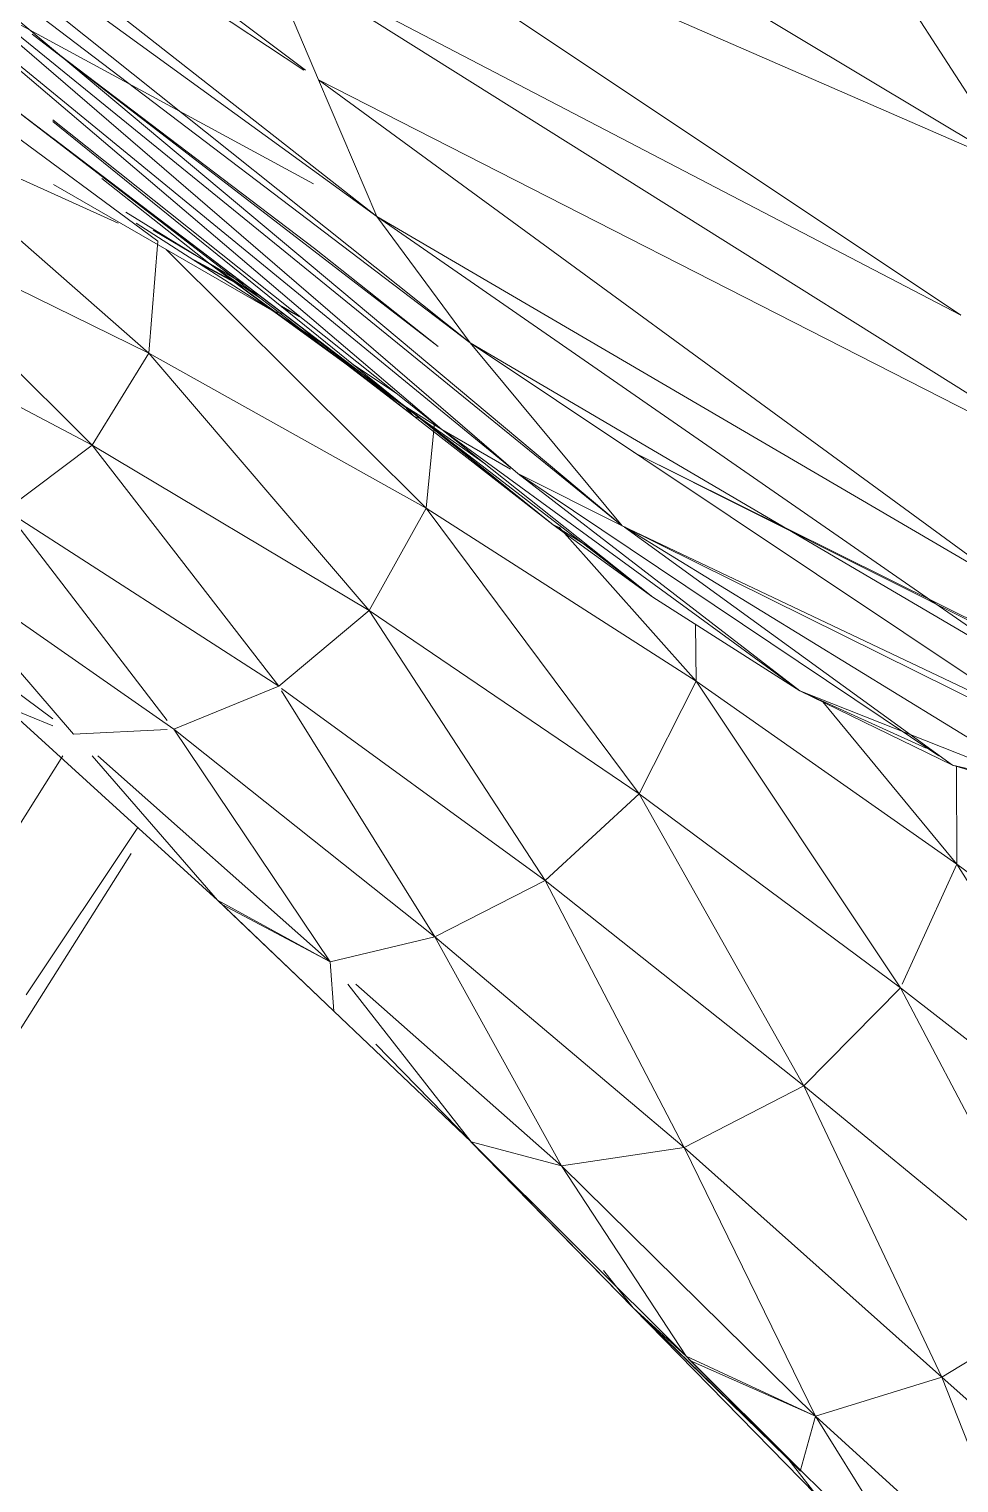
# Model space of a CAD drawing. Header units: millimetres. Extents: x -8591 to 7092, y -1621 to 14390.
# Drawn here: x -4543.6 to -4506.5, y 2702.4 to 2760.4 of the extents above; entities that cross this region are included whole.
import ezdxf

# ---------------------------------------------------------------- set-up
doc = ezdxf.new("R2010")
doc.units = ezdxf.units.MM
doc.layers.add('G-IMPT', color=8, linetype='Continuous', lineweight=9)
doc.layers.add('I-FURN', color=30, linetype='Continuous', lineweight=9)

# ---------------------------------------------------------------- blocks, each defined once
blk = doc.blocks.new('Artificial banana plant 1500mm - Family 4__C1-728657-Begane grond')
at = {"layer": 'G-IMPT'}
for p, q in [((-119.83, 101.908), (-151.498, 125.697)), ((-119.83, 101.908), (-151.498, 125.697)), ((-116.988, 96.065), (-148.988, 121.173)), ((-116.988, 96.065), (-148.988, 121.173)), ((-119.899, 101.908), (-148.988, 121.173)), ((-119.899, 101.908), (-148.988, 121.173)), ((-91.538, 98.028), (-124.928, 118.086)), ((-91.538, 98.028), (-124.928, 118.086)), ((-113.268, 91.035), (-145.858, 117.043)), ((-113.268, 91.035), (-145.858, 117.043)), ((-145.858, 117.043), (-116.988, 96.065)), ((-145.858, 117.043), (-116.988, 96.065)), ((-107.198, 83.734), (-142.178, 113.008)), ((-107.198, 83.734), (-142.178, 113.008)), ((-142.178, 113.008), (-113.268, 91.035)), ((-142.178, 113.008), (-113.268, 91.035)), ((-93.688, 92.14), (-123.378, 111.946)), ((-93.688, 92.14), (-123.378, 111.946)), ((-91.538, 98.028), (-123.378, 111.946)), ((-91.538, 98.028), (-123.378, 111.946)), ((-111.368, 85.815), (-138.008, 108.777)), ((-111.368, 85.815), (-138.008, 108.777)), ((-107.198, 83.734), (-138.008, 108.777)), ((-107.198, 83.734), (-138.008, 108.777)), ((-87.418, 85.245), (-121.458, 106.615)), ((-87.418, 85.245), (-121.458, 106.615)), ((-93.688, 92.14), (-121.458, 106.615)), ((-93.688, 92.14), (-121.458, 106.615)), ((-119.318, 101.523), (-121.458, 106.615)), ((-119.318, 101.523), (-121.458, 106.615)), ((-91.538, 98.028), (-96.258, 105.354)), ((-91.538, 98.028), (-96.258, 105.354)), ((-138.438, 104.486), (-125.728, 95.089)), ((-138.438, 104.486), (-125.728, 95.089)), ((-132.558, 104.45), (-119.518, 97.376)), ((-132.558, 104.45), (-119.518, 97.376)), ((-114.388, 87.57), (-132.977, 103.397)), ((-114.388, 87.57), (-132.977, 103.397)), ((-114.538, 90.878), (-130.738, 103.341)), ((-114.538, 90.878), (-130.738, 103.341)), ((-119.468, 94.794), (-130.738, 103.341)), ((-119.468, 94.794), (-130.738, 103.341)), ((-111.657, 86.052), (-132.533, 103.152)), ((-111.657, 86.052), (-132.533, 103.152)), ((-91.438, 81.122), (-119.318, 101.523)), ((-91.438, 81.122), (-119.318, 101.523)), ((-87.418, 85.245), (-119.318, 101.523)), ((-87.418, 85.245), (-119.318, 101.523)), ((-116.988, 96.065), (-119.318, 101.523)), ((-116.988, 96.065), (-119.318, 101.523)), ((-120.518, 92.054), (-131.838, 100.663)), ((-120.518, 92.054), (-131.838, 100.663)), ((-115.508, 88.104), (-131.838, 100.663)), ((-115.508, 88.104), (-131.838, 100.663)), ((-137.048, 100.226), (-126.078, 90.624)), ((-137.048, 100.226), (-126.078, 90.624)), ((-137.048, 100.226), (-127.309, 95.807)), ((-137.048, 100.226), (-127.309, 95.807)), ((-114.388, 87.57), (-129.91, 99.928)), ((-114.388, 87.57), (-129.91, 99.928)), ((-115.898, 88.518), (-129.91, 99.856)), ((-115.898, 88.518), (-129.91, 99.856)), ((-115.898, 88.518), (-129.91, 99.194)), ((-115.898, 88.518), (-129.91, 99.194)), ((-123.638, 94.164), (-127.952, 97.583)), ((-123.638, 94.164), (-127.952, 97.583)), ((-129.878, 97.346), (-121.098, 92.274)), ((-129.878, 97.346), (-121.098, 92.274)), ((-137.848, 96.379), (-128.338, 86.949)), ((-137.848, 96.379), (-128.338, 86.949)), ((-137.848, 96.379), (-126.078, 90.624)), ((-137.848, 96.379), (-126.078, 90.624)), ((-126.997, 96.242), (-123.638, 94.164)), ((-126.997, 96.242), (-123.638, 94.164)), ((-121.098, 92.274), (-126.593, 95.802)), ((-121.098, 92.274), (-126.593, 95.802)), ((-113.268, 91.035), (-116.988, 96.065)), ((-113.268, 91.035), (-116.988, 96.065)), ((-90.038, 77.383), (-116.988, 96.065)), ((-90.038, 77.383), (-116.988, 96.065)), ((-91.438, 81.122), (-116.988, 96.065)), ((-91.438, 81.122), (-116.988, 96.065)), ((-125.915, 95.529), (-122.246, 93.355)), ((-125.915, 95.529), (-122.246, 93.355)), ((-126.078, 90.624), (-125.728, 95.089)), ((-126.078, 90.624), (-125.728, 95.089)), ((-125.391, 94.754), (-115.018, 84.428)), ((-125.391, 94.754), (-115.018, 84.428)), ((-114.538, 90.878), (-119.468, 94.794)), ((-114.538, 90.878), (-119.468, 94.794)), ((-121.723, 92.957), (-124.437, 94.418)), ((-121.723, 92.957), (-124.437, 94.418)), ((-124.246, 94.295), (-121.659, 92.908)), ((-124.246, 94.295), (-121.659, 92.908)), ((-121.098, 92.274), (-123.638, 94.164)), ((-121.098, 92.274), (-123.638, 94.164)), ((-115.188, 87.988), (-123.638, 94.164)), ((-115.188, 87.988), (-123.638, 94.164)), ((-123.638, 94.164), (-121.606, 92.79)), ((-123.638, 94.164), (-121.606, 92.79)), ((-140.128, 93.143), (-128.338, 86.949)), ((-140.128, 93.143), (-128.338, 86.949)), ((-121.098, 92.274), (-115.188, 87.988)), ((-121.098, 92.274), (-115.188, 87.988)), ((-120.783, 92.212), (-121.098, 92.274)), ((-120.783, 92.212), (-121.098, 92.274)), ((-118.959, 90.851), (-121.098, 92.274)), ((-118.959, 90.851), (-121.098, 92.274)), ((-120.783, 92.489), (-120.088, 92.077)), ((-120.783, 92.489), (-120.088, 92.077)), ((-120.088, 92.077), (-120.783, 92.451)), ((-120.088, 92.077), (-120.783, 92.451)), ((-115.188, 87.988), (-120.518, 92.054)), ((-115.188, 87.988), (-120.518, 92.054)), ((-119.949, 91.605), (-115.508, 88.104)), ((-119.949, 91.605), (-115.508, 88.104)), ((-128.338, 86.949), (-126.078, 90.624)), ((-128.338, 86.949), (-126.078, 90.624)), ((-126.078, 90.624), (-117.298, 80.345)), ((-126.078, 90.624), (-117.298, 80.345)), ((-126.078, 90.624), (-115.018, 84.428)), ((-126.078, 90.624), (-115.018, 84.428)), ((-107.198, 83.734), (-113.268, 91.035)), ((-107.198, 83.734), (-113.268, 91.035)), ((-88.617, 74.553), (-113.268, 91.035)), ((-88.617, 74.553), (-113.268, 91.035)), ((-113.268, 91.035), (-90.038, 77.383)), ((-113.268, 91.035), (-90.038, 77.383)), ((-116.219, 89.028), (-117.956, 90.183)), ((-116.219, 89.028), (-117.956, 90.183)), ((-109.948, 83.762), (-115.898, 88.518)), ((-109.948, 83.762), (-115.898, 88.518)), ((-105.978, 80.886), (-115.898, 88.518)), ((-105.978, 80.886), (-115.898, 88.518)), ((-115.508, 88.104), (-115.898, 88.518)), ((-115.508, 88.104), (-115.898, 88.518)), ((-115.898, 88.518), (-114.388, 87.57)), ((-115.898, 88.518), (-114.388, 87.57)), ((-109.948, 83.762), (-115.508, 88.104)), ((-109.948, 83.762), (-115.508, 88.104)), ((-115.188, 87.988), (-115.508, 88.104)), ((-115.188, 87.988), (-115.508, 88.104)), ((-112.661, 86.198), (-115.188, 87.988)), ((-112.661, 86.198), (-115.188, 87.988)), ((-115.188, 87.988), (-109.948, 83.762)), ((-115.188, 87.988), (-109.948, 83.762)), ((-115.018, 84.428), (-114.684, 87.822)), ((-115.018, 84.428), (-114.684, 87.822)), ((-105.978, 80.886), (-114.388, 87.57)), ((-105.978, 80.886), (-114.388, 87.57)), ((-100.108, 77.145), (-114.388, 87.57)), ((-100.108, 77.145), (-114.388, 87.57)), ((-114.388, 87.57), (-111.657, 85.983)), ((-114.388, 87.57), (-111.657, 85.983)), ((-131.788, 84.356), (-128.338, 86.949)), ((-131.788, 84.356), (-128.338, 86.949)), ((-128.338, 86.949), (-120.898, 77.323)), ((-128.338, 86.949), (-120.898, 77.323)), ((-128.338, 86.949), (-117.298, 80.345)), ((-128.338, 86.949), (-117.298, 80.345)), ((-83.448, 75.08), (-106.738, 86.654)), ((-88.488, 77.495), (-106.738, 86.654)), ((-100.108, 77.145), (-111.368, 85.815)), ((-100.108, 77.145), (-111.368, 85.815)), ((-94.568, 74.553), (-111.368, 85.815)), ((-94.568, 74.553), (-111.368, 85.815)), ((-111.368, 85.815), (-107.198, 83.734)), ((-111.368, 85.815), (-107.198, 83.734)), ((-131.788, 84.356), (-125.347, 75.963)), ((-131.788, 84.356), (-125.347, 75.963)), ((-131.788, 84.356), (-120.898, 77.323)), ((-131.788, 84.356), (-120.898, 77.323)), ((-117.298, 80.345), (-115.018, 84.428)), ((-117.298, 80.345), (-115.018, 84.428)), ((-115.018, 84.428), (-106.528, 73.032)), ((-115.018, 84.428), (-106.528, 73.032)), ((-115.018, 84.428), (-104.248, 77.531)), ((-115.018, 84.428), (-104.248, 77.531)), ((-109.948, 83.762), (-105.978, 80.886)), ((-109.948, 83.762), (-105.978, 80.886)), ((-109.746, 83.671), (-109.948, 83.762)), ((-109.746, 83.671), (-109.948, 83.762)), ((-108.327, 82.754), (-109.948, 83.762)), ((-108.327, 82.754), (-109.948, 83.762)), ((-109.719, 83.671), (-104.248, 77.531)), ((-109.719, 83.671), (-104.248, 77.531)), ((-107.065, 83.671), (-107.198, 83.734)), ((-83.338, 72.387), (-107.198, 83.734)), ((-107.198, 83.734), (-88.358, 74.38)), ((-107.198, 83.734), (-88.358, 74.38)), ((-94.018, 74.183), (-107.111, 83.671)), ((-94.018, 74.183), (-107.111, 83.671)), ((-90.108, 73.251), (-107.095, 83.671)), ((-90.108, 73.251), (-107.095, 83.671)), ((-138.678, 82.554), (-129.91, 76.021)), ((-138.678, 82.554), (-129.91, 76.021)), ((-135.508, 82.891), (-129.088, 75.408)), ((-135.508, 82.891), (-129.088, 75.408)), ((-135.508, 82.891), (-125.078, 75.612)), ((-135.508, 82.891), (-125.078, 75.612)), ((-105.978, 80.886), (-100.108, 77.145)), ((-105.978, 80.886), (-100.108, 77.145)), ((-120.898, 77.323), (-117.298, 80.345)), ((-120.898, 77.323), (-117.298, 80.345)), ((-117.298, 80.345), (-110.278, 69.573)), ((-117.298, 80.345), (-110.278, 69.573)), ((-117.298, 80.345), (-106.528, 73.032)), ((-117.298, 80.345), (-106.528, 73.032)), ((-104.248, 77.531), (-104.273, 79.8)), ((-104.248, 77.531), (-104.273, 79.8)), ((-125.078, 75.612), (-120.898, 77.323)), ((-125.078, 75.612), (-120.898, 77.323)), ((-120.783, 77.24), (-110.278, 69.573)), ((-120.783, 77.24), (-110.278, 69.573)), ((-106.528, 73.032), (-104.248, 77.531)), ((-106.528, 73.032), (-104.248, 77.531)), ((-104.248, 77.531), (-96.098, 65.293)), ((-104.248, 77.531), (-96.098, 65.293)), ((-104.248, 77.531), (-93.848, 70.222)), ((-104.248, 77.531), (-93.848, 70.222)), ((-120.783, 77.14), (-114.668, 67.326)), ((-120.783, 77.14), (-114.668, 67.326)), ((-95.068, 74.851), (-100.108, 77.145)), ((-95.068, 74.851), (-100.108, 77.145)), ((-87.898, 72.306), (-100.108, 77.145)), ((-87.898, 72.306), (-100.108, 77.145)), ((-100.108, 77.145), (-94.018, 74.183)), ((-100.108, 77.145), (-94.018, 74.183)), ((-99.201, 76.704), (-93.848, 70.222)), ((-99.201, 76.704), (-93.848, 70.222)), ((-131.848, 76.549), (-123.338, 68.788)), ((-131.848, 76.549), (-123.338, 68.788)), ((-131.848, 76.549), (-129.91, 75.748)), ((-131.848, 76.549), (-129.91, 75.748)), ((-129.088, 75.408), (-125.347, 75.599)), ((-129.088, 75.408), (-125.347, 75.599)), ((-125.078, 75.612), (-118.848, 66.334)), ((-125.078, 75.612), (-118.848, 66.334)), ((-125.078, 75.612), (-114.668, 67.326)), ((-125.078, 75.612), (-114.668, 67.326)), ((-133.588, 68.063), (-129.51, 74.553)), ((-128.345, 74.553), (-123.338, 68.788)), ((-128.345, 74.553), (-123.338, 68.788)), ((-128.122, 74.553), (-118.848, 66.334)), ((-128.122, 74.553), (-118.848, 66.334)), ((-87.898, 72.306), (-94.018, 74.183)), ((-87.898, 72.306), (-94.018, 74.183)), ((-84.188, 71.904), (-94.018, 74.183)), ((-84.188, 71.904), (-94.018, 74.183)), ((-94.018, 74.183), (-90.108, 73.251)), ((-94.018, 74.183), (-90.108, 73.251)), ((-93.848, 70.222), (-93.862, 74.136)), ((-93.848, 70.222), (-93.862, 74.136)), ((-110.278, 69.573), (-106.528, 73.032)), ((-110.278, 69.573), (-106.528, 73.032)), ((-106.528, 73.032), (-99.948, 61.386)), ((-106.528, 73.032), (-99.948, 61.386)), ((-106.528, 73.032), (-96.098, 65.293)), ((-106.528, 73.032), (-96.098, 65.293)), ((-126.518, 71.689), (-130.978, 65.017)), ((-132.188, 62.117), (-126.788, 70.646)), ((-96.033, 65.434), (-93.848, 70.222)), ((-96.033, 65.434), (-93.848, 70.222)), ((-93.848, 70.222), (-85.568, 57.108)), ((-93.848, 70.222), (-85.568, 57.108)), ((-93.848, 70.222), (-83.358, 62.445)), ((-93.848, 70.222), (-83.358, 62.445)), ((-114.668, 67.326), (-110.278, 69.573)), ((-114.668, 67.326), (-110.278, 69.573)), ((-110.278, 69.573), (-104.728, 58.919)), ((-110.278, 69.573), (-104.728, 58.919)), ((-110.278, 69.573), (-99.948, 61.386)), ((-110.278, 69.573), (-99.948, 61.386)), ((-123.338, 68.788), (-118.708, 64.364)), ((-123.338, 68.788), (-123.158, 68.617)), ((-123.338, 68.788), (-118.708, 64.364)), ((-123.338, 68.788), (-118.848, 66.334)), ((-123.338, 68.788), (-118.848, 66.334)), ((-123.338, 68.788), (-123.158, 68.617)), ((-118.708, 64.364), (-123.158, 68.617)), ((-118.848, 66.334), (-123.158, 68.617)), ((-118.848, 66.334), (-123.158, 68.617)), ((-118.708, 64.364), (-123.158, 68.617)), ((-118.848, 66.334), (-114.668, 67.326)), ((-118.848, 66.334), (-114.668, 67.326)), ((-114.668, 67.326), (-109.618, 58.183)), ((-114.668, 67.326), (-109.618, 58.183)), ((-114.668, 67.326), (-104.728, 58.919)), ((-114.668, 67.326), (-104.728, 58.919)), ((-118.848, 66.334), (-118.708, 64.364)), ((-118.848, 66.334), (-118.708, 64.364)), ((-118.142, 65.434), (-113.218, 59.153)), ((-118.142, 65.434), (-113.218, 59.153)), ((-117.828, 65.434), (-109.618, 58.183)), ((-117.828, 65.434), (-109.618, 58.183)), ((-99.948, 61.386), (-96.098, 65.293)), ((-99.948, 61.386), (-96.098, 65.293)), ((-96.098, 65.293), (-89.508, 52.776)), ((-96.098, 65.293), (-89.508, 52.776)), ((-96.098, 65.293), (-85.568, 57.108)), ((-96.098, 65.293), (-85.568, 57.108)), ((-113.218, 59.153), (-118.708, 64.364)), ((-113.218, 59.153), (-118.708, 64.364)), ((-117.028, 63.038), (-113.218, 59.153)), ((-117.028, 63.038), (-113.218, 59.153)), ((-117.028, 63.038), (-106.768, 52.518)), ((-104.728, 58.919), (-99.948, 61.386)), ((-104.728, 58.919), (-99.948, 61.386)), ((-99.948, 61.386), (-94.448, 49.751)), ((-99.948, 61.386), (-94.448, 49.751)), ((-99.948, 61.386), (-89.508, 52.776)), ((-99.948, 61.386), (-89.508, 52.776)), ((-113.239, 59.153), (-106.768, 52.518)), ((-113.239, 59.153), (-106.768, 52.518)), ((-113.218, 59.153), (-109.618, 58.183)), ((-113.218, 59.153), (-109.618, 58.183)), ((-113.218, 59.153), (-106.768, 52.518)), ((-113.218, 59.153), (-106.768, 52.518)), ((-113.218, 59.153), (-104.648, 50.591)), ((-113.218, 59.153), (-104.648, 50.591)), ((-109.618, 58.183), (-104.728, 58.919)), ((-109.618, 58.183), (-104.728, 58.919)), ((-104.728, 58.919), (-99.488, 48.193)), ((-104.728, 58.919), (-99.488, 48.193)), ((-104.728, 58.919), (-94.448, 49.751)), ((-104.728, 58.919), (-94.448, 49.751)), ((-109.618, 58.183), (-104.648, 50.591)), ((-109.618, 58.183), (-104.648, 50.591)), ((-109.618, 58.183), (-99.488, 48.193)), ((-109.618, 58.183), (-99.488, 48.193)), ((-107.949, 54.007), (-106.768, 52.518)), ((-106.768, 52.518), (-99.468, 45.067)), ((-106.768, 52.518), (-99.468, 45.067)), ((-106.768, 52.518), (-104.648, 50.591)), ((-106.768, 52.518), (-104.648, 50.591)), ((-106.768, 52.518), (-100.088, 46.004)), ((-106.768, 52.518), (-100.088, 46.004)), ((-106.768, 52.518), (-100.088, 46.041)), ((-106.768, 52.518), (-100.088, 46.041)), ((-94.448, 49.751), (-89.508, 52.776)), ((-94.448, 49.751), (-89.508, 52.776)), ((-104.648, 50.591), (-100.088, 46.041)), ((-104.648, 50.591), (-100.088, 46.041)), ((-104.648, 50.591), (-104.468, 50.409)), ((-104.648, 50.591), (-104.468, 50.409)), ((-104.648, 50.591), (-99.488, 48.193)), ((-104.648, 50.591), (-99.488, 48.193)), ((-100.088, 46.041), (-104.468, 50.409)), ((-100.088, 46.041), (-104.468, 50.409)), ((-99.488, 48.193), (-104.468, 50.409)), ((-99.488, 48.193), (-104.468, 50.409)), ((-99.488, 48.193), (-94.448, 49.751)), ((-99.488, 48.193), (-94.448, 49.751)), ((-94.448, 49.751), (-90.678, 40.186)), ((-94.448, 49.751), (-90.678, 40.186)), ((-94.448, 49.751), (-85.008, 41.323)), ((-94.448, 49.751), (-85.008, 41.323)), ((-99.488, 48.193), (-100.088, 46.041)), ((-99.488, 48.193), (-100.088, 46.041)), ((-99.488, 48.193), (-95.038, 41.079)), ((-99.488, 48.193), (-95.038, 41.079)), ((-99.488, 48.193), (-90.678, 40.186)), ((-99.488, 48.193), (-90.678, 40.186)), ((-100.697, 46.649), (-99.468, 45.067)), ((-100.697, 46.649), (-99.468, 45.067)), ((-95.038, 41.079), (-100.088, 46.041)), ((-95.038, 41.079), (-100.088, 46.041))]:
    blk.add_line(p, q, dxfattribs=at)
blk = doc.blocks.new('Artificial banana plant 1500mm - Family 4__C2-728658-Begane grond')
blk.add_blockref('Artificial banana plant 1500mm - Family 4__C1-728657-Begane grond', (0, 0))
blk = doc.blocks.new('Artificial banana plant 1500mm - Family 4-728656-Begane grond')
blk.add_blockref('Artificial banana plant 1500mm - Family 4__C2-728658-Begane grond', (0, 0))
blk = doc.blocks.new('Artificial banana plant 1500mm - Ny märkning-728662-Begane grond')
blk.add_blockref('Artificial banana plant 1500mm - Family 4-728656-Begane grond', (0, 0))

msp = doc.modelspace()

# ---------------------------------------------------------------- block references
at = {"layer": 'I-FURN'}
msp.add_blockref('Artificial banana plant 1500mm - Ny märkning-728662-Begane grond', (-4412.758, 2656.875), dxfattribs=at)

doc.saveas('drawing.dxf')
